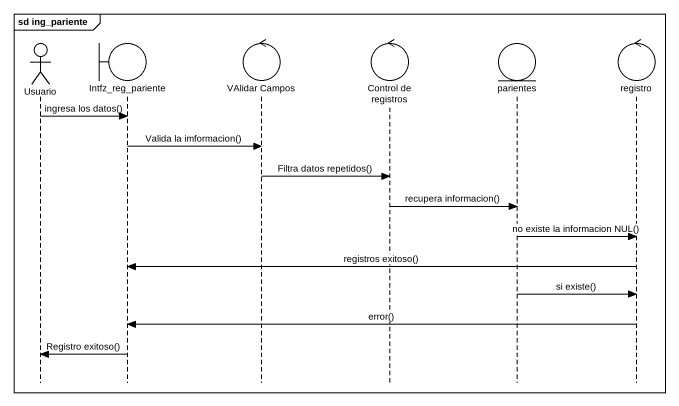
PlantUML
@startuml
mainframe sd ing_pariente
hide footbox
actor Usuario
boundary Intfz_reg_pariente
control "VAlidar Campos" as VAlidar_Campos
control "Control de registros" as Control_de_registros
entity parientes
control registro

Usuario -> Intfz_reg_pariente : ingresa los datos()
Intfz_reg_pariente -> VAlidar_Campos : Valida la imformacion()
VAlidar_Campos -> Control_de_registros : Filtra datos repetidos()
Control_de_registros -> parientes : recupera informacion()
parientes -> registro : no existe la informacion NUL()
registro -> Intfz_reg_pariente : registros exitoso()
parientes -> registro : si existe()
registro -> Intfz_reg_pariente : error()
Intfz_reg_pariente -> Usuario : Registro exitoso()
@enduml
